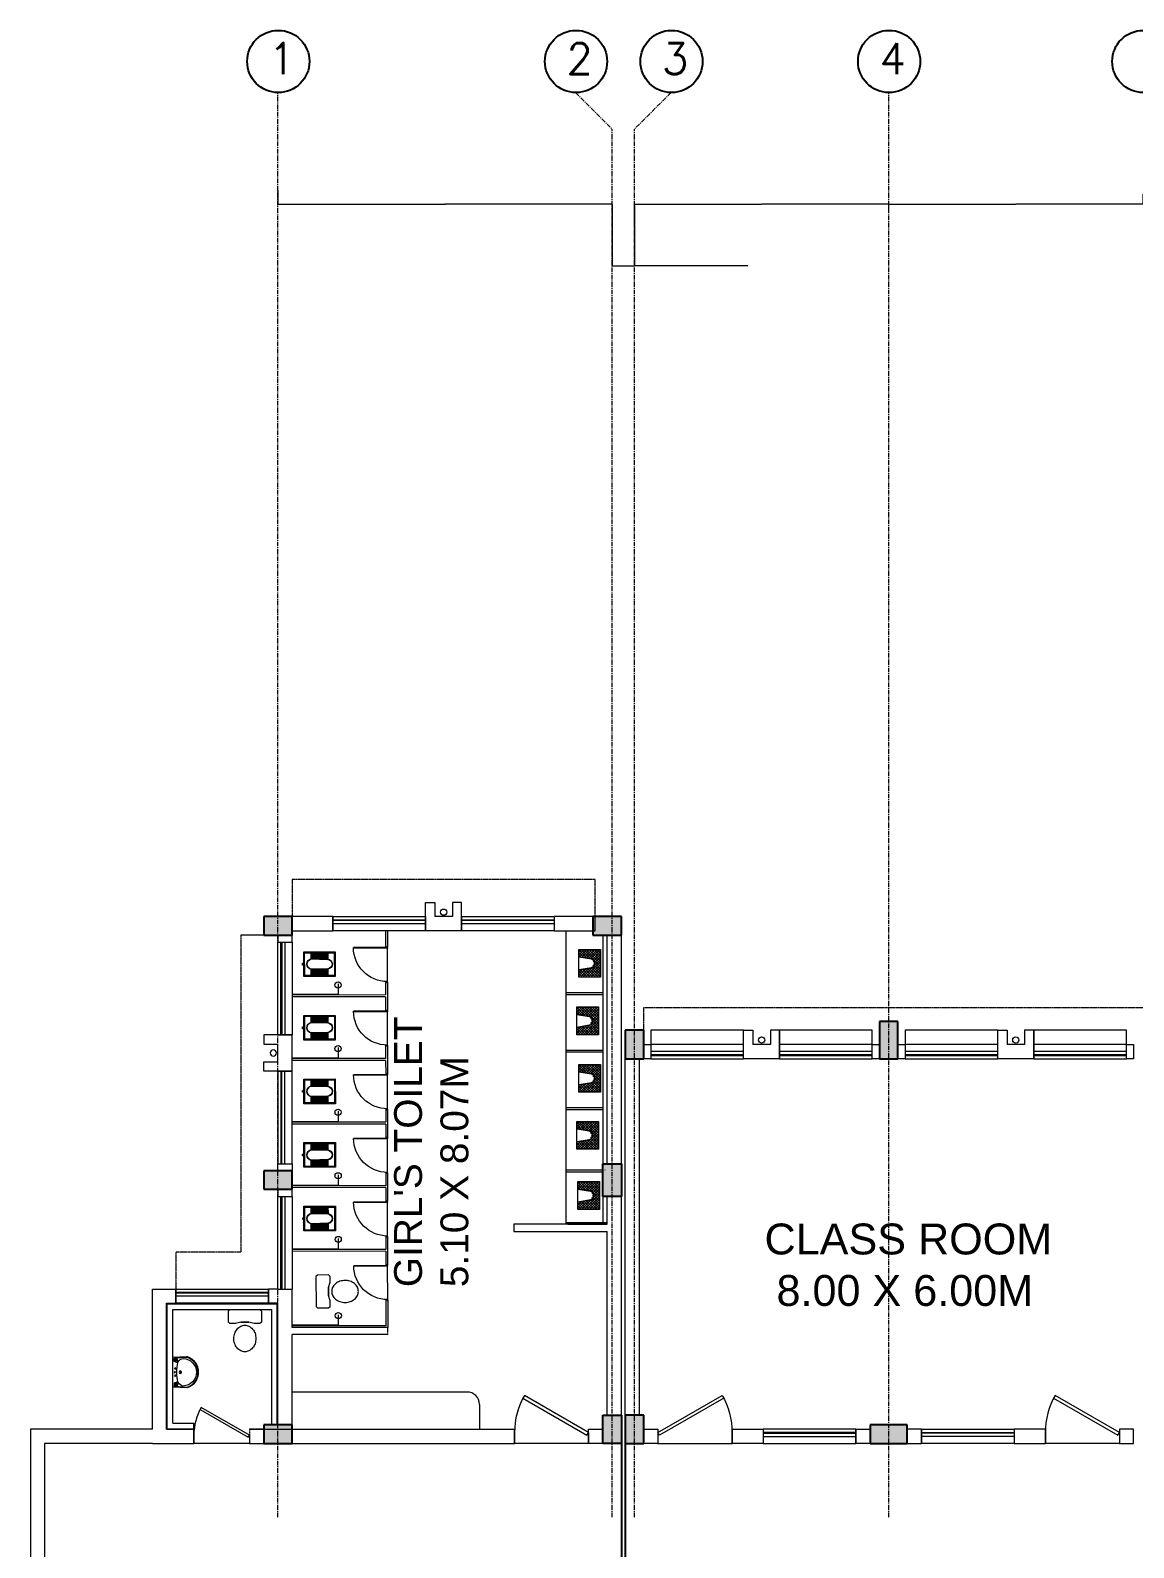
# Model space of a CAD drawing. Header units: inches. Extents: x 719368 to 6315912, y -2624014 to 446967.
# Drawn here: x 6116001 to 6133860, y -2399542 to -2374976 of the extents above; entities that cross this region are included whole.
import ezdxf
from ezdxf.lldxf.tags import DXFTag

# ---------------------------------------------------------------- set-up
doc = ezdxf.new("R2010")
doc.units = ezdxf.units.IN
doc.header["$LTSCALE"] = 20
doc.header["$MEASUREMENT"] = 0
doc.header["$PDMODE"] = 3
for name, pattern in [('CENTER', [2, 1.25, -0.25, 0.25, -0.25]), ('CENTER2', [1.125, 0.75, -0.125, 0.125, -0.125]), ('DASHED2', [0.375, 0.25, -0.125])]:
    doc.linetypes.add(name, pattern=pattern)
doc.layers.get('0').update_dxf_attribs({"color": 51, "lineweight": 30})
doc.layers.get('Defpoints').update_dxf_attribs({"lineweight": 25})
for name, color, linetype, lineweight in [('CLL LEV.', 252, 'Continuous', 18), ('COLUMN', 2, 'Continuous', 25), ('CUBICAL TOILET', 160, 'Continuous', 9), ('DIM', 7, 'Continuous', 13), ('DOOR', 43, 'Continuous', 13), ('FIXTURE', 15, 'DASHDOT', 9), ('GRID', 202, 'CENTER', 5), ('PROJ.', 30, 'DASHED2', 13), ('Railing', 34, 'Continuous', 20), ('Text', 7, 'Continuous', 15), ('Ventilator', 6, 'DASHED', 20), ('WALL', 1, 'Continuous', 18), ('window', 71, 'Continuous', 18), ('Window-Wall', 7, 'Continuous', 20)]:
    doc.layers.add(name, color=color, linetype=linetype, lineweight=lineweight)
doc.layers.add('expension joint', color=248, linetype='Continuous')
doc.layers.add('grid text', color=140, linetype='Continuous')
doc.styles.add('L120', font='simplex.shx', dxfattribs={"height": 1})
doc.styles.add('Tabrej', font='romans.shx')
tags = doc.linetypes.add('DASHDOT', pattern=[1, 0.5, -0.25, 0, -0.25]).pattern_tags.tags
tags[10:11] = [DXFTag(74, 4), DXFTag(75, 0), DXFTag(340, '0'), DXFTag(46, 1.0), DXFTag(50, 0.0), DXFTag(44, 0.0), DXFTag(45, 0.0)]
tags[8:9] = [DXFTag(74, 4), DXFTag(75, 0), DXFTag(340, '0'), DXFTag(46, 1.0), DXFTag(50, 0.0), DXFTag(44, 0.0), DXFTag(45, 0.0)]
tags[6:7] = [DXFTag(74, 4), DXFTag(75, 0), DXFTag(340, '0'), DXFTag(46, 1.0), DXFTag(50, 0.0), DXFTag(44, 0.0), DXFTag(45, 0.0)]
tags[4:5] = [DXFTag(74, 4), DXFTag(75, 0), DXFTag(340, '0'), DXFTag(46, 1.0), DXFTag(50, 0.0), DXFTag(44, 0.0), DXFTag(45, 0.0)]
tags = doc.linetypes.add('DASHED', pattern=[0.75, 0.5, -0.25]).pattern_tags.tags
tags[6:7] = [DXFTag(74, 4), DXFTag(75, 0), DXFTag(340, '0'), DXFTag(46, 1.0), DXFTag(50, 0.0), DXFTag(44, 0.0), DXFTag(45, 0.0)]
tags[4:5] = [DXFTag(74, 4), DXFTag(75, 0), DXFTag(340, '0'), DXFTag(46, 1.0), DXFTag(50, 0.0), DXFTag(44, 0.0), DXFTag(45, 0.0)]
doc.dimstyles.new('DIM', dxfattribs={"dimtxt": 0.8, "dimasz": 0.4, "dimexe": 0.18, "dimexo": 0.0625, "dimgap": 0.1, "dimtad": 0, "dimdec": 3, "dimzin": 0, "dimdsep": 46, "dimtxsty": 'Tabrej', "dimcen": 0, "dimclrd": 251, "dimclre": 256, "dimclrt": 7, "dimadec": 0, "dimazin": 0, "dimtfac": 1, "dimtdec": 3, "dimtofl": 0, "dimtmove": 0, "dimatfit": 3, "dimfxl": 1, "dimtolj": 1, "dimtzin": 0, "dimlwd": -1, "dimlwe": -1, "dimarcsym": 0})

# ---------------------------------------------------------------- blocks, each defined once
blk = doc.blocks.new('*D671')
at = {"layer": 'Defpoints', "color": 0, "transparency": 16777216}
for p in [(6120007.834342003, -2377568.572926044), (6125417.734633446, -2377791.110087872), (6125417.734633446, -2377791.110087872)]:
    blk.add_point(p, dxfattribs=at)
at = {"layer": 'DIM', "transparency": 16777216}
for p, q in [((6120007.834342003, -2377568.635426044), (6120007.834342003, -2377791.290087872)), ((6125417.734633446, -2377791.047587872), (6125417.734633446, -2377790.930087871))]:
    blk.add_line(p, q, dxfattribs=at)
at = {"layer": 'DIM', "color": 251, "transparency": 16777216}
for p, q in [((6120008.334342003, -2377791.110087872), (6122710.97020201, -2377791.110087872)), ((6125417.234633446, -2377791.110087872), (6122714.598773438, -2377791.110087872))]:
    blk.add_line(p, q, dxfattribs=at)
for points in [[(6120008.334342003, -2377791.026754538), (6120008.334342003, -2377791.193421205), (6120007.834342003, -2377791.110087872)], [(6125417.234633446, -2377791.026754538), (6125417.234633446, -2377791.193421205), (6125417.734633446, -2377791.110087872)]]:
    blk.add_solid(points, dxfattribs=at)
at = {"layer": 'DIM', "color": 7, "transparency": 16777216, "insert": (6122712.784487724, -2377791.110087872), "char_height": 0.5, "attachment_point": 5, "style": 'Tabrej'}
blk.add_mtext('\\A1;5409.900', dxfattribs=at)
blk = doc.blocks.new('*D672')
at = {"layer": 'Defpoints', "color": 0, "transparency": 16777216}
for p in [(6129895.234633446, -2377791.110087872), (6129895.234633446, -2377894.980942726), (6125780.234688759, -2378119.276115894)]:
    blk.add_point(p, dxfattribs=at)
at = {"layer": 'DIM', "transparency": 16777216}
for p, q in [((6125780.234688759, -2378119.213615894), (6125780.234688759, -2377790.930087871)), ((6129895.234633446, -2377894.918442726), (6129895.234633446, -2377790.930087871))]:
    blk.add_line(p, q, dxfattribs=at)
at = {"layer": 'DIM', "color": 251, "transparency": 16777216}
for p, q in [((6125780.734688759, -2377791.110087872), (6127835.920375388, -2377791.110087872)), ((6129894.734633446, -2377791.110087872), (6127839.548946816, -2377791.110087872))]:
    blk.add_line(p, q, dxfattribs=at)
for points in [[(6125780.734688759, -2377791.026754538), (6125780.734688759, -2377791.193421205), (6125780.234688759, -2377791.110087872)], [(6129894.734633446, -2377791.026754538), (6129894.734633446, -2377791.193421205), (6129895.234633446, -2377791.110087872)]]:
    blk.add_solid(points, dxfattribs=at)
at = {"layer": 'DIM', "color": 7, "transparency": 16777216, "insert": (6127837.734661102, -2377791.110087872), "char_height": 0.5, "attachment_point": 5, "style": 'Tabrej'}
blk.add_mtext('\\A1;4115.000', dxfattribs=at)
blk = doc.blocks.new('*D673')
at = {"layer": 'Defpoints', "color": 0, "transparency": 16777216}
for p in [(6134010.234632492, -2377627.359491825), (6129895.234633446, -2377894.980942726), (6134010.234632492, -2377791.110087872)]:
    blk.add_point(p, dxfattribs=at)
at = {"layer": 'DIM', "transparency": 16777216}
for p, q in [((6134010.234632492, -2377627.421991825), (6134010.234632492, -2377791.290087872)), ((6129895.234633446, -2377894.918442726), (6129895.234633446, -2377790.930087871))]:
    blk.add_line(p, q, dxfattribs=at)
at = {"layer": 'DIM', "color": 251, "transparency": 16777216}
for p, q in [((6129895.734633446, -2377791.110087872), (6131950.920347255, -2377791.110087872)), ((6134009.734632492, -2377791.110087872), (6131954.548918683, -2377791.110087872))]:
    blk.add_line(p, q, dxfattribs=at)
for points in [[(6129895.734633446, -2377791.026754538), (6129895.734633446, -2377791.193421205), (6129895.234633446, -2377791.110087872)], [(6134009.734632492, -2377791.026754538), (6134009.734632492, -2377791.193421205), (6134010.234632492, -2377791.110087872)]]:
    blk.add_solid(points, dxfattribs=at)
at = {"layer": 'DIM', "color": 7, "transparency": 16777216, "insert": (6131952.734632969, -2377791.110087872), "char_height": 0.5, "attachment_point": 5, "style": 'Tabrej'}
blk.add_mtext('\\A1;4115.000', dxfattribs=at)
blk = doc.blocks.new('*D665')
at = {"layer": 'Defpoints', "color": 0, "transparency": 16777216}
for p in [(6125417.734633446, -2377791.110087872), (6125780.234688759, -2377811.110087872), (6125780.234688759, -2378790.655921459)]:
    blk.add_point(p, dxfattribs=at)
at = {"layer": 'DIM', "transparency": 16777216}
for p, q in [((6125417.734633446, -2377791.172587872), (6125417.734633446, -2378790.835921459)), ((6125780.234688759, -2377811.172587872), (6125780.234688759, -2378790.835921459))]:
    blk.add_line(p, q, dxfattribs=at)
at = {"layer": 'DIM', "color": 251, "transparency": 16777216}
for p, q in [((6125418.234633446, -2378790.655921459), (6125779.734688759, -2378790.655921459)), ((6127616.214706893, -2378790.655921459), (6125780.234688759, -2378790.655921459))]:
    blk.add_line(p, q, dxfattribs=at)
for points in [[(6125418.234633446, -2378790.572588126), (6125418.234633446, -2378790.739254793), (6125417.734633446, -2378790.655921459)], [(6125779.734688759, -2378790.572588126), (6125779.734688759, -2378790.739254793), (6125780.234688759, -2378790.655921459)]]:
    blk.add_solid(points, dxfattribs=at)
at = {"layer": 'DIM', "color": 7, "transparency": 16777216, "insert": (6127617.790897369, -2378790.655921459), "char_height": 0.5, "attachment_point": 5, "style": 'Tabrej'}
blk.add_mtext('\\A1;362.500', dxfattribs=at)
blk = doc.blocks.new('*U81')
for p, q in [((0, 0), (0, 5.999999999999999)), ((40, -1.474376176702208e-14), (40, 5.999999999999984))]:
    blk.add_line(p, q)
blk.add_lwpolyline([(0, 8.881784197001252e-16), (34.64101615137753, -20.00000000000001), (35.51601615137753, -18.48445554337724), (0.875, 1.515544456622766)], close=True)
blk.add_arc((0, 0), 40, 330.0000000000001, 359.9999999999999)
blk = doc.blocks.new('New Doors')
at = {"layer": 'DOOR'}
blk.add_line((0, 0.1799072477216317), (1.199381651477543, 0.1799072477216312), dxfattribs=at)
at = {"layer": 'DOOR', "xscale": 0.0299845412869386, "yscale": 0.0299845412869386, "zscale": 0.0299845412869386}
blk.add_blockref('*U81', (0, 0), dxfattribs=at)
blk = doc.blocks.new('VENTILATOR')
at = {"layer": 'Ventilator', "ltscale": 0.02}
for p, q in [((-0.180000000000291, -1.5), (-0.180000000000291, 0)), ((-0.1649999999990541, 0), (-0.1649999999990541, -1.5))]:
    blk.add_line(p, q, dxfattribs=at)
at = {"layer": 'Window-Wall'}
for p, q in [((-0.2299999999995634, 0), (0, 0)), ((-0.2299999999995634, -1.5), (-0.2299999999995634, 0)), ((-0.1149999999997817, 0), (-0.1149999999997817, -1.5)), ((0, 0), (0, -1.5)), ((-0.2299999999995634, -1.5), (0, -1.5))]:
    blk.add_line(p, q, dxfattribs=at)
blk = doc.blocks.new('1.5 M Window')
at = {"layer": 'CLL LEV.'}
for p, q in [((-0.2299999999995634, 0), (-0.4599999999991269, 0)), ((-0.4599999999991269, 0), (-0.4599999999991269, -1.5)), ((-0.4599999999991269, -1.5), (-0.2299999999995634, -1.5))]:
    blk.add_line(p, q, dxfattribs=at)
at = {"layer": 'window'}
for p, q in [((-0.0650000000005093, 0), (-0.0650000000005093, -1.5)), ((-0.0499999999992724, -1.5), (-0.0499999999992724, 0))]:
    blk.add_line(p, q, dxfattribs=at)
at = {"layer": 'Window-Wall'}
for p, q in [((0, 0), (-0.2299999999995634, 0)), ((-0.2299999999995634, 0), (-0.2299999999995634, -1.5)), ((-0.1149999999997817, 0), (-0.1149999999997817, -1.5)), ((0, -1.5), (0, 0)), ((-0.2299999999995634, -1.5), (0, -1.5))]:
    blk.add_line(p, q, dxfattribs=at)
blk = doc.blocks.new('New Shaft')
at = {"layer": 'FIXTURE'}
blk.add_circle((0.3274999999975989, -0.3024592772420078), 0.05, dxfattribs=at)
at = {"layer": 'WALL'}
for p, q in [((0.0349999999925785, 0), (0.6199999999971624, 0)), ((0.0349999999907595, -4.547e-13), (0.0349999999907595, -0.4599999999995817)), ((0.1849999999903957, -0.4600000000000364), (0.1849999999903957, -0.2300000000000182)), ((0.1849999999903957, -0.2299999999991655), (0.4699999999993452, -0.2299999999991087)), ((0.4699999999993452, -0.4599999999999796), (0.4699999999993452, -0.2299999999999613)), ((0.6199999999971624, -8.527e-13), (0.6199999999953434, -0.4600000000008322)), ((0.0349999999907595, -0.4599999999991269), (0.1849999999922147, -0.4599999999991269)), ((0.6199999999989814, -0.4599999999999796), (0.4699999999975262, -0.4599999999999796))]:
    blk.add_line(p, q, dxfattribs=at)
blk = doc.blocks.new('C3')
at = {"layer": 'COLUMN'}
h = blk.add_hatch(color=7, dxfattribs=at)
h.dxf.hatch_style = 1
h.paths.add_polyline_path([(0.2999999999992724, 0), (0, 0), (0, -0.5299999999999727), (0.2999999999992724, -0.5299999999999727)])
for p, q in [((0, 0), (0, -0.5299999999999727)), ((0.2999999999992724, 0), (0, 0)), ((0.2999999999992724, -0.5299999999999727), (0.2999999999992724, 0)), ((0, -0.5299999999999727), (0.2999999999992724, -0.5299999999999727))]:
    blk.add_line(p, q, dxfattribs=at)
blk = doc.blocks.new('RH 1200')
for p, q in [((20.99001483315031, 5.8e-15), (20.99001483315031, 43.30708656998708)), ((21.65354328499355, 5.7e-15), (21.65354328499355, 43.30708656998708)), ((-21.65354328499354, -1.42e-14), (21.65354328499355, 5.7e-15)), ((21.65354328499355, 5.7e-15), (20.99001483315031, 5.8e-15))]:
    blk.add_line(p, q)
at = {"extrusion": (0, 0, -1)}
blk.add_ellipse((21.65354328499355, -4.8e-15), major_axis=(-30.62273458707073, 30.62273458707073), ratio=1, start_param=5.497787143782136, end_param=7.068583470577033, dxfattribs=at)
blk = doc.blocks.new('GHH')
at = {"layer": 'DOOR', "ltscale": 20}
blk.add_line((3289.696763708554, -299.1032302481197), (3289.696763708553, -299.8532302479905), dxfattribs=at)
at = {"layer": 'DOOR', "ltscale": 20, "xscale": 0.015874999996413, "yscale": 0.015874999996413, "zscale": 0.015874999996413, "rotation": 270}
blk.add_blockref('RH 1200', (3289.696763708553, -299.4787042183248), dxfattribs=at)
blk = doc.blocks.new('RSA CL6')
for p, q in [((5.511882352941178, 3.476744422749675), (5.511882352941178, 7.283558823529574)), ((5.905588235294111, 3.467228920117236), (5.905588235294116, 7.283558823529574)), ((6.299294117647049, 3.457713417484797), (6.299294117647065, 7.283558823529574)), ((6.692999999999998, 3.448197914852357), (6.693000000000003, 7.283558823529574)), ((7.086705882352938, 3.438682412219918), (7.086705882352944, 7.283558823529574)), ((7.480411764705892, 3.429166909587479), (7.480411764705892, 7.283558823529574)), ((7.874117647058824, 3.419651406955154), (7.874117647058824, 7.283558823529574)), ((8.267823529411759, 3.410135904322714), (8.267823529411771, 7.283558823529574)), ((8.661529411764702, 3.400620401690275), (8.661529411764702, 7.283558823529574)), ((9.05523529411765, 3.391104899057837), (9.05523529411765, 7.283558823529574)), ((9.448941176470584, 3.381589396425397), (9.448941176470596, 7.283558823529574)), ((9.842647058823529, 3.372073893792958), (9.842647058823529, 7.283558823529574)), ((10.23635294117646, 3.362558391160632), (10.23635294117648, 7.283558823529574)), ((10.63005882352941, 3.353042888528193), (10.63005882352941, 7.283558823529574)), ((11.02376470588235, 3.343527385895754), (11.02376470588235, 7.283558823529574)), ((11.4174705882353, 3.334011883263315), (11.4174705882353, 7.283558823529574)), ((11.81117647058823, 3.324496380630876), (11.81117647058823, 7.283558823529574)), ((12.20488235294118, 3.314980877998436), (12.20488235294118, 7.283558823529574)), ((12.59858823529411, 3.305465375365997), (12.59858823529411, 7.283558823529574)), ((12.99229411764706, 3.295949872733672), (12.99229411764706, 7.283558823529574)), ((13.38600000000001, 3.286434370101233), (13.38600000000001, 7.283558823529574)), ((13.77970588235294, 3.276918867468793), (13.77970588235294, 7.283558823529574)), ((14.17341176470589, 3.267403364836354), (14.17341176470589, 7.283558823529574)), ((14.56711764705882, 3.257887862203915), (14.56711764705882, 7.283558823529574)), ((14.96082352941178, 3.248372359571476), (14.96082352941177, 7.283558823529574)), ((15.35452941176471, 3.238856856939037), (15.35452941176471, 7.283558823529574)), ((15.74823529411765, 3.229341354306712), (15.74823529411765, 7.283558823529574)), ((16.14194117647059, 3.219825851674272), (16.14194117647059, 7.283558823529574)), ((16.14194117647059, 7.283558823529574), (16.14194117647059, 3.219825851674272)), ((5.511882352941178, -7.283558823529347), (5.511882352941178, -3.465921803218407)), ((5.905588235294116, -7.283558823529347), (5.905588235294116, -3.454860212081598)), ((6.299294117647065, -7.283558823529347), (6.299294117647058, -3.443798620944676)), ((6.693000000000003, -7.283558823529347), (6.693000000000003, -3.432737029807867)), ((7.086705882352944, -7.283558823529347), (7.086705882352944, -3.421675438671059)), ((7.480411764705892, -7.283558823529347), (7.480411764705892, -3.410613847534136)), ((7.874117647058824, -7.283558823529347), (7.874117647058824, -3.399552256397328)), ((8.267823529411771, -7.283558823529347), (8.267823529411771, -3.388490665260519)), ((8.661529411764702, -7.283558823529347), (8.661529411764702, -3.377429074123596)), ((9.05523529411765, -7.283558823529347), (9.05523529411765, -3.366367482986788)), ((9.448941176470596, -7.283558823529347), (9.448941176470596, -3.35530589184998)), ((9.842647058823529, -7.283558823529347), (9.842647058823529, -3.344244300713057)), ((10.23635294117648, -7.283558823529347), (10.23635294117648, -3.333182709576249)), ((10.63005882352941, -7.283558823529347), (10.63005882352941, -3.32212111843944)), ((11.02376470588235, -7.283558823529347), (11.02376470588235, -3.311059527302518)), ((11.4174705882353, -7.283558823529347), (11.4174705882353, -3.299997936165709)), ((11.81117647058823, -7.283558823529347), (11.81117647058823, -3.288936345028901)), ((12.20488235294118, -7.283558823529347), (12.20488235294118, -3.277874753891978)), ((12.59858823529411, -7.283558823529347), (12.59858823529411, -3.26681316275517)), ((12.99229411764706, -7.283558823529347), (12.99229411764706, -3.255751571618362)), ((13.38600000000001, -7.283558823529347), (13.38600000000001, -3.244689980481439)), ((13.77970588235294, -7.283558823529347), (13.77970588235294, -3.23362838934463)), ((14.17341176470589, -7.283558823529347), (14.17341176470589, -3.222566798207822)), ((14.56711764705882, -7.283558823529347), (14.56711764705882, -3.211505207070899)), ((14.96082352941177, -7.283558823529347), (14.96082352941177, -3.200443615934091)), ((15.35452941176471, -7.283558823529347), (15.35452941176471, -3.189382024797282)), ((15.74823529411765, -7.283558823529347), (15.74823529411765, -3.17832043366036)), ((16.14194117647059, -3.167258842523551), (16.14194117647059, -7.283558823529347)), ((16.14194117647059, -7.283558823529347), (16.14194117647059, -3.167258842523551))]:
    blk.add_line(p, q)
blk.add_lwpolyline([(0.7874117647058867, -0.5905588235293635), (0, -0.5905588235293635), (0, 0.5905588235294772), (0.7874117647058867, 0.5905588235294772)])
for points in [[(0.7874117647058867, 7.874117647058937), (20.86641176470589, 7.874117647058937), (20.86641176470589, -7.87411764705871), (0.7874117647058867, -7.87411764705871)], [(1.377970588235292, 7.283558823529461), (20.27585294117647, 7.283558823529461), (20.27585294117647, -7.283558823529347), (1.377970588235292, -7.283558823529347)]]:
    blk.add_lwpolyline(points, close=True)
for points in [[(5.511846592198154, 3.477109759705399), (16.1380880070731, 3.220283451823661, -0.8999825525545267), (16.13814938952379, -3.167725278375769), (5.536744291724887, -3.471908824004458, -0.7993920029036632)], [(5.532194062534933, 3.279343079761929), (16.12520557913761, 3.023319907415384, -0.8976893033926607), (16.12482816491277, -2.970809028348412), (5.555928790663572, -3.274059895134087, -0.793494440757531), (5.532194062534933, 3.279343079761929)]]:
    blk.add_lwpolyline(points, format="xyb", close=True)
blk = doc.blocks.new('ENGLISH SHEET')
at = {"layer": 'FIXTURE'}
for p, q in [((4663.798435056682, 251.2039527996619), (4663.773027649275, 251.1785453922545)), ((4663.773027649275, 251.1785453922545), (4663.773027649275, 250.6958046515138)), ((4663.976286908533, 251.2039527996619), (4663.798435056682, 251.2039527996619)), ((4664.001694315941, 251.1785453922545), (4663.976286908533, 251.2039527996619)), ((4663.976286908533, 251.0006935404026), (4664.001694315941, 251.0896194663285)), ((4664.001694315941, 251.0896194663285), (4664.001694315941, 251.1785453922545)), ((4663.976286908533, 250.8736565033656), (4663.976286908533, 251.0006935404026)), ((4663.976286908533, 251.0006935404026), (4663.976286908533, 250.8736565033656)), ((4664.001694315941, 250.7847305774396), (4663.976286908533, 250.8736565033656)), ((4663.773027649275, 250.6958046515138), (4663.798435056682, 250.6703972441063)), ((4663.798435056682, 250.6703972441063), (4663.976286908533, 250.6703972441063)), ((4663.976286908533, 250.6703972441063), (4664.001694315941, 250.6958046515138)), ((4664.001694315941, 250.6958046515138), (4664.001694315941, 250.7847305774396))]:
    blk.add_line(p, q, dxfattribs=at)
blk.add_lwpolyline([(4664.459027649275, 250.9371750218841, 0.1170359307626983), (4664.443305293838, 251.0034239071687, 0.1043382386747845), (4664.395773561908, 251.0629352723751, 0.0902903969929474), (4664.320814181465, 251.1047495768191, 0.09897966330248657), (4664.243064686311, 251.115026873736, 0.08237040313152728), (4664.158634112382, 251.1010226962031, 0.09029039699294247), (4664.090355810715, 251.0629352723751, 0.1043382386747305), (4664.042824078785, 251.0034239071687, 0.1170359307626476), (4664.027101723348, 250.9371750218841, 0.1170359307626194), (4664.042824078785, 250.8709261365995, 0.1043382386747333), (4664.090355810715, 250.8114147713931, 0.09029039699294761), (4664.158634112382, 250.7733273475652, 0.08237040313152512), (4664.243064686311, 250.7593231700322, 0.08237040313152456), (4664.327495260241, 250.7733273475652, 0.09029039699292829), (4664.395773561908, 250.8114147713931, 0.104338238674765), (4664.443305293838, 250.8709261365995, 0.1170359307626622)], format="xyb", close=True, dxfattribs=at)
blk = doc.blocks.new('RSA BASIN 9')
for points in [[(-0.0993183397697237, -16.20236446732349, 0.3408810820862057), (10.03949494128855, -9.002345361217065, 0.0741953083466772), (10.05664382227995, -8.887415740020742), (9.534999999999997, 0), (-9.535000000000009, 0), (-10.02186741328152, -8.768134108706022, 0.0826105020214127), (-9.958255925914697, -9.150515098656685, 0.3308120357346929), (-0.0993183397697237, -16.20236446732349)], [(-0.0010663899854535, -15.02536933771898, 0.391482301051976), (8.856651689082696, -6.668423655635251, 0.2528694053771053), (6.527034310000089, -3.509421453084087, 0.0872416798361419), (0.0173882044991842, -2.462625895583187, 0.0794844003718888), (-6.527034310000089, -3.509421453083973, 0.2541996357205494), (-8.821875280084269, -6.668423655635251, 0.3902595273488724), (-0.0010663899854535, -15.02536933771898)], [(-8.574267708342063, -1.962782955409579, -0.9074367564422562), (-8.448169174294065, -1.811626236668303), (-7.517965085461341, -2.569999701547999, -0.9074367564422559), (-7.644063619509338, -2.721156420289389)], [(-8.198639821174481, -1.64284412923223, -0.9074367564422562), (-8.072541287126498, -1.49168741049084), (-7.142337198293759, -2.250060875370536, -0.9074367564422559), (-7.268435732341771, -2.401217594111926)], [(-7.823011934006911, -1.322905303054767, -0.9074367564422562), (-7.696913399958916, -1.171748584313377), (-6.766709311126193, -1.930122049193187, -0.9074367564422559), (-6.892807845174189, -2.081278767934463)], [(7.823011548557402, -1.322905303054767, 0.9074367564422562), (7.696913014509419, -1.171748584313377), (6.766708925676682, -1.930122049193187, 0.9074367564422559), (6.892807459724692, -2.081278767934463)], [(8.19863943572497, -1.64284412923223, 0.9074367564422562), (8.072540901676987, -1.49168741049084), (7.142336812844262, -2.250060875370536, 0.9074367564422559), (7.26843534689226, -2.401217594111926)], [(8.574267322892553, -1.962782955409579, 0.9074367564422562), (8.448168788844553, -1.811626236668303), (7.51796470001183, -2.569999701547999, 0.9074367564422559), (7.644063234059843, -2.721156420289389)]]:
    blk.add_lwpolyline(points, format="xyb", close=True)
for points in [[(-5.93183455541434, -3.309094381432601), (-6.162503160399324, -2.952391355427948, -0.1837874255939163), (-6.221005518006207, -2.678602930622218, 0.1266616440184557), (-6.245438020624134, -2.432553875387952), (-6.586557539639897, -1.435760734970926, 0.3545299017952371), (-7.052020870947103, -0.9752935633752032), (-8.747607402527022, -0.9752935633752032, 0.4142135623730951), (-9.14130370126351, -1.368989862111789), (-9.56151666097115, -9.093014405235635, 0.3298494434220958), (-0.0665676898416336, -15.81003275745536, 0.3387364523894579), (9.645135652128175, -8.940605714414003, 0.0756321240238863), (9.662947523543453, -8.823525942735841), (9.141303701263496, -1.368989862111789, 0.4142135623730951), (8.747607402526995, -0.9752935633752032), (7.052020870947089, -0.9752935633752032, 0.3545299017952371), (6.586557539639883, -1.435760734970926), (6.245438020624106, -2.432553875387952, 0.1266616440184556), (6.221005518006193, -2.678602930622218, -0.1837874255939163), (6.162503160399309, -2.952391355427948), (5.931834555414326, -3.309094381432601)], [(-6.182173717524193, -3.389810088462353), (-6.242873517021394, -3.292211898155869, 0.2205419323898371), (-6.519858685608512, -3.110633340137724), (-8.747607402527022, -2.782744005559607, -0.3611187085428165), (-9.194543228909481, -2.347597039025004)], [(6.182173717524179, -3.389810088462353), (6.242873517021394, -3.292211898155869, -0.2205419323898371), (6.519858685608496, -3.110633340137724), (8.747607402526995, -2.782744005559607, 0.3588026189298005), (9.208207672460347, -2.32507914357609, 0.3588026189298005)]]:
    blk.add_lwpolyline(points, format="xyb")
for centre, radius in [((-2.345155473725156, -1.560134747712368), 0.3985331867456503), ((0.0038703034705634, -4.821712754943973), 0.7705888695434499), ((0.0038703034705634, -4.821712754943973), 0.6022026242337538), ((0, -1.231316320540031), 0.3985331867456503), ((2.27553958705991, -1.511241028488825), 0.3985331867456503)]:
    blk.add_circle(centre, radius)
blk = doc.blocks.new('*X5')
at = {"color": 0}
for p, q in [((704.7147916550316, 322.8771298142961), (942.5559069674276, 560.718245126692)), ((704.7147916550317, 365.303536685489), (900.1295000962349, 560.718245126692)), ((704.7147916550317, 407.7299435566818), (857.7030932250422, 560.718245126692)), ((704.7147916550317, 450.1563504278746), (815.2766863538492, 560.718245126692)), ((704.7147916550317, 492.5827572990675), (772.8502794826562, 560.718245126692)), ((704.7147916550317, 535.0091641702603), (730.4238726114634, 560.718245126692)), ((847.6901251376441, 382.6756741269481), (704.7147916550317, 525.6510076095607)), ((853.7919085050427, 419.0002976307425), (712.0739610090932, 560.718245126692)), ((866.1759015206043, 449.0427114863739), (754.5003678802859, 560.718245126692)), ((888.3061882405583, 469.3388316376127), (796.9267747514789, 560.718245126692)), ((920.8699411296236, 479.2014856197402), (839.3531816226719, 560.718245126692)), ((1144.714791655031, 297.7830419655255), (881.7795884938645, 560.718245126692)), ((898.619385516644, 474.3553168047156), (984.9823138386206, 560.718245126692)), ((1144.714791655031, 340.2094488367183), (924.2059953650573, 560.718245126692)), ((943.5479119842676, 476.8574364011462), (1027.408720709813, 560.718245126692)), ((1144.714791655031, 382.6358557079112), (966.6324022362503, 560.718245126692)), ((971.4099602073957, 462.2930777530814), (1069.835127581006, 560.718245126692)), ((989.9037598376532, 438.3604705121464), (1112.261534452199, 560.718245126692)), ((998.4204385659897, 404.4507423692901), (1144.714791655031, 550.7450954583315)), ((1004.46607098396, 368.0699679160673), (1144.714791655031, 508.3186885871386)), ((1144.714791655031, 425.062262579104), (1009.058809107443, 560.718245126692)), ((1144.714791655031, 467.4886694502968), (1051.485215978636, 560.718245126692)), ((1144.714791655031, 509.9150763214898), (1093.911622849828, 560.718245126692)), ((1144.714791655031, 552.3414831926826), (1136.338029721021, 560.718245126692)), ((841.588341770246, 346.3510506231537), (704.7147916550317, 483.2246007383678)), ((835.4865584028474, 310.0264271193593), (704.7147916550317, 440.798193867175)), ((704.7147916550316, 280.4507229431032), (857.7703254844498, 433.5062567725213)), ((829.384775035449, 273.7018036155648), (704.7147916550317, 398.3717869959822)), ((704.7147916550316, 238.0243160719103), (847.3517473143418, 380.6612717312205)), ((823.2829916680507, 237.3771801117705), (704.7147916550317, 355.9453801247895)), ((797.5155197819362, 220.7182451266921), (704.7147916550317, 313.5189732535967)), ((755.0891129107434, 220.7182451266921), (704.7147916550316, 271.0925663824038)), ((729.8351275810063, 220.7182451266921), (838.7861478333926, 329.6692653790785)), ((772.261534452199, 220.7182451266921), (830.2205483524435, 278.6772590269366)), ((1144.714791655031, 255.3566350943326), (998.9784146799324, 401.0930120694316)), ((1136.926774751479, 220.7182451266921), (1007.433771851506, 350.2112480266653)), ((1010.51170340193, 331.6891934628444), (1144.714791655031, 465.8922817159457)), ((1094.500367880286, 220.7182451266921), (1015.889129023079, 299.3294839838993)), ((1016.5573358199, 295.3084190096216), (1144.714791655031, 423.4658748447529)), ((1022.60296823787, 258.9276445563987), (1144.714791655031, 381.0394679735601)), ((1052.073961009093, 220.7182451266921), (1024.344486194652, 248.4477199411332)), ((1028.64860065584, 222.5468701031759), (1144.714791655031, 338.6130611023672)), ((1069.246382550549, 220.7182451266921), (1144.714791655031, 296.1866542311744)), ((1111.672789421742, 220.7182451266921), (1144.714791655031, 253.7602473599815)), ((712.6627060395506, 220.7182451266921), (704.7147916550316, 228.6661595112111)), ((814.687941323392, 220.7182451266921), (821.6549488714944, 227.6852526747946))]:
    blk.add_line(p, q, dxfattribs=at)
blk = doc.blocks.new('RSA CL7')
blk.add_lwpolyline([(8.858571428571395, 0), (-8.858571428571395, 0), (-8.858571428571395, -13.78000000000008), (-3.937142857142816, -13.78000000000008), (3.937142857142816, -13.78000000000008), (8.858571428571395, -13.78000000000008)], close=True)
blk.add_lwpolyline([(-4.103690124392755, -13.58314285714289), (-2.782182722645302, -5.716056148946222, -0.8359426345252451), (2.803487078653574, -5.757133364563288), (4.103986515588644, -13.58314285714289), (8.661714285714309, -13.58314285714289), (8.661714285714309, -0.1968571428571977), (-8.661714285714309, -0.1968571428571977), (-8.661714285714309, -13.58314285714289)], format="xyb", close=True)
blk.add_lwpolyline([(-3.937142857142816, -13.78000000000008), (-2.588363756000831, -5.750561704870847, -0.8355480369669558), (2.609395113267396, -5.790018495810273), (3.937142857142816, -13.78000000000008)], format="xyb")
for centre, start, end in [((-1.414362760269909, -4.139279806207469), 207.2134962144588, 40.95642704021545), ((-0.0327550965507726, -3.601837915259693), 185.8998696565139, 355.8248938086521), ((1.468362161750974, -4.139279806207469), 140.9961657973177, 329.3467599532409)]:
    blk.add_arc(centre, 0.4934125647949806, start, end)
at = {"xscale": 0.0393714285714286, "yscale": 0.0393714285714286, "zscale": 0.0393714285714286}
blk.add_blockref('*X5', (-36.40734236858953, -22.27313547955953), dxfattribs=at)
blk = doc.blocks.new('C2')
at = {"layer": 'COLUMN'}
h = blk.add_hatch(color=7, dxfattribs=at)
h.dxf.hatch_style = 1
h.paths.add_polyline_path([(0.2999999999992724, 0), (0, 0), (0, -0.599999999999909), (0.2999999999992724, -0.599999999999909)])
for p, q in [((0, 0), (0, -0.599999999999909)), ((0.2999999999992724, 0), (0, 0)), ((0.2999999999992724, -0.599999999999909), (0.2999999999992724, 0)), ((0, -0.599999999999909), (0.2999999999992724, -0.599999999999909))]:
    blk.add_line(p, q, dxfattribs=at)
blk = doc.blocks.new('CU')
at = {"layer": 'WALL', "linetype": 'CENTER2'}
h = blk.add_hatch(color=256, dxfattribs=at)
h.dxf.hatch_style = 1
h.paths.add_polyline_path([(0, 0.0350000000000001), (0, -0.2650000000000004), (0.4600000000000364, -0.2650000000000004), (0.4600000000000364, 0.035)])
at = {"layer": 'COLUMN', "linetype": 'CENTER2'}
blk.add_lwpolyline([(0, 0.0350000000000001), (0, -0.2650000000000004), (0.4600000000000364, -0.2650000000000004), (0.4600000000000364, 0.035), (0, 0.0350000000000001)], dxfattribs=at)

msp = doc.modelspace()

# ---------------------------------------------------------------- linework, layer by layer
at = {"layer": 'CUBICAL TOILET'}
for p, q in [((6121751.166998701, -2389558.77270562), (6121751.332692291, -2389814.48251117)), ((6121781.166992401, -2389558.75326637), (6121781.33268599, -2389814.463071922)), ((6121751.332692291, -2389814.48251117), (6121781.33268599, -2389814.463071922)), ((6121781.701793772, -2390384.095725917), (6121751.701800073, -2390384.115165167)), ((6121751.701800073, -2390384.11516517), (6121751.837652801, -2390593.772488338)), ((6121781.701793772, -2390384.095725921), (6121781.857085749, -2390623.753042788)), ((6121751.837652801, -2390593.772488338), (6120231.837971902, -2390594.757410301)), ((6121751.857092049, -2390623.772482037), (6120231.85741115, -2390624.757404004)), ((6121751.857092049, -2390623.772482037), (6121752.000106514, -2390844.482294936)), ((6121781.857085749, -2390623.753042788), (6121782.000100214, -2390844.462855686)), ((6121752.000106514, -2390844.482294936), (6121782.000100214, -2390844.462855686)), ((6121782.369207998, -2391414.095509683), (6121752.369214298, -2391414.114948932)), ((6121752.369214298, -2391414.114948935), (6121752.505067024, -2391623.772272102)), ((6121782.369207998, -2391414.095509687), (6121782.524499975, -2391653.752826554)), ((6121752.505067024, -2391623.772272102), (6120237.834341717, -2391624.753741033)), ((6121752.524506275, -2391653.772265804), (6120237.834341717, -2391654.753747334)), ((6121752.524506275, -2391653.772265804), (6121752.667520741, -2391874.482078701)), ((6121782.524499975, -2391653.752826554), (6121782.667514441, -2391874.462639451)), ((6121752.667520741, -2391874.482078701), (6121782.667514441, -2391874.462639451)), ((6121783.036622223, -2392444.095293447), (6121753.036628523, -2392444.114732697)), ((6121753.036628523, -2392444.114732701), (6121753.17248125, -2392653.772055868)), ((6121783.036622223, -2392444.095293451), (6121783.191914199, -2392683.752610318)), ((6121753.17248125, -2392653.772055868), (6120233.172800352, -2392654.756977831)), ((6121753.191920499, -2392683.772049567), (6120233.1922396, -2392684.756971533)), ((6121753.191920499, -2392683.77204957), (6121753.334934965, -2392904.481862465)), ((6121783.191914199, -2392683.752610322), (6121783.334928664, -2392904.462423217)), ((6121753.334934965, -2392904.481862465), (6121783.334928664, -2392904.462423217)), ((6121753.839895475, -2393683.771839635), (6120237.578390037, -2393684.754339352)), ((6121783.704036446, -2393474.095077216), (6121753.704042747, -2393474.114516465)), ((6121753.704042747, -2393474.114516465), (6121753.839895475, -2393683.771839635)), ((6121783.704036446, -2393474.095077216), (6121783.859328423, -2393713.752394087)), ((6121753.859334723, -2393713.771833335), (6120237.597829285, -2393714.754333054)), ((6121753.859334723, -2393713.771833335), (6121754.002349189, -2393934.481646231)), ((6121754.002349189, -2393934.481646231), (6121784.002342889, -2393934.462206981)), ((6121783.859328423, -2393713.752394087), (6121784.002342889, -2393934.462206981)), ((6121784.37145067, -2394504.094860981), (6121754.37145697, -2394504.11430023)), ((6121754.37145697, -2394504.11430023), (6121754.507309698, -2394713.7716234)), ((6121784.37145067, -2394504.094860981), (6121784.526742647, -2394743.752177851)), ((6121754.507309698, -2394713.7716234), (6120234.507628807, -2394714.756545363)), ((6121754.526748948, -2394743.771617101), (6120234.527068056, -2394744.756539063)), ((6121754.526748948, -2394743.771617101), (6121754.669763413, -2394964.481429996)), ((6121784.526742647, -2394743.752177851), (6121784.669757113, -2394964.461990746)), ((6121754.669763413, -2394964.481429996), (6121784.669757113, -2394964.461990746)), ((6121785.038864897, -2395534.094644746), (6121755.038871197, -2395534.114083996)), ((6121755.038871197, -2395534.114083996), (6121755.307558793, -2395948.771364129)), ((6121785.038864897, -2395534.094644746), (6121785.326991743, -2395978.751918585)), ((6121755.307558793, -2395948.771364129), (6120235.307877901, -2395949.756286096)), ((6121785.326991743, -2395978.751918585), (6120237.625615253, -2395979.754790557))]:
    msp.add_line(p, q, dxfattribs=at)
at = {"layer": 'expension joint'}
for p, q in [((6125567.734632783, -2397855.758529904), (6125567.734632783, -2401205.758529903)), ((6125630.234632783, -2397855.758529904), (6125630.234632783, -2401205.758529903))]:
    msp.add_line(p, q, dxfattribs=at)
at = {"layer": 'FIXTURE'}
for p, q in [((6124667.734632776, -2389555.952164561), (6124667.734632785, -2394305.952164565)), ((6125267.734632784, -2389625.952164561), (6125267.734632784, -2393325.758529905)), ((6124666.676295394, -2390555.952164561), (6125266.676295392, -2390555.952164561)), ((6124666.676295394, -2390585.952164562), (6125266.676295392, -2390585.952164562)), ((6124667.73463278, -2391485.952164562), (6125267.734632784, -2391485.952164562)), ((6124667.73463278, -2391515.952164563), (6125267.734632784, -2391515.952164563)), ((6124667.381853655, -2392415.952164562), (6125267.381853653, -2392415.952164562)), ((6124667.381853655, -2392445.952164563), (6125267.381853653, -2392445.952164563)), ((6124667.433579805, -2393425.779536959), (6125266.699897699, -2393425.779536959)), ((6125302.835432842, -2393425.779536959), (6125303.569114947, -2393425.779536959)), ((6124667.433579805, -2393455.77953696), (6125267.734632785, -2393455.77953696)), ((6125267.734632785, -2393855.758529905), (6125267.734632785, -2394275.952164564)), ((6124667.381853655, -2394275.952164564), (6125337.734632786, -2394275.952164564)), ((6124703.870167928, -2394305.952164565), (6125337.734632788, -2394305.952164565)), ((6123068.607654992, -2397023.398513978), (6120237.834341718, -2397023.398513978)), ((6123272.474568426, -2397223.231511263), (6123272.457175045, -2397625.92696806))]:
    msp.add_line(p, q, dxfattribs=at)
at = {"layer": 'FIXTURE', "ltscale": 0.05}
for p, q in [((6120981.722337797, -2390416.004455563), (6120981.829798792, -2390581.845877388)), ((6120231.829920454, -2390582.331858643), (6120981.8297988, -2390581.845877388)), ((6120982.389752022, -2391446.00423933), (6120982.497213015, -2391611.845661153)), ((6120237.834341718, -2391612.328184159), (6120982.497213025, -2391611.845661153)), ((6120233.164748902, -2392642.331426172), (6120983.164627248, -2392641.845444918)), ((6120983.057166255, -2392476.004023094), (6120983.164627239, -2392641.845444918)), ((6120237.570338587, -2393672.328787697), (6120983.832041472, -2393671.845228686)), ((6120983.724580479, -2393506.003806858), (6120983.832041464, -2393671.845228686)), ((6120984.391994705, -2394536.003590624), (6120984.499455689, -2394701.845012452)), ((6120234.49957736, -2394702.330993706), (6120984.499455699, -2394701.845012452)), ((6120985.192243792, -2395771.003331358), (6120985.299704776, -2395936.844753184)), ((6120235.299826447, -2395937.33073444), (6120985.299704785, -2395936.844753184))]:
    msp.add_line(p, q, dxfattribs=at)
for centre in [(6120981.732602653, -2390431.84590888), (6120982.400016877, -2391461.845692647), (6120983.067431103, -2392491.84547641), (6120983.734845327, -2393521.845260175), (6120984.402259551, -2394551.84504394), (6120985.202508639, -2395786.844784673)]:
    msp.add_circle(centre, 49.99999999999999, dxfattribs=at)
at = {"layer": 'FIXTURE'}
msp.add_arc((6123072.474610413, -2397223.361106258), 200, 0.03712623391896847, 91.10787027562053, dxfattribs=at)
at = {"layer": 'GRID', "ltscale": 3}
for p, q in [((6120007.834342003, -2399050.118457317), (6120007.834342003, -2375983.49307251)), ((6124826.431294441, -2375983.528255463), (6125417.734633446, -2376574.83159399)), ((6126371.537971497, -2375983.528255463), (6125780.234632492, -2376574.83159399)), ((6129895.234633446, -2399050.118457317), (6129895.234633446, -2375983.49307251)), ((6125417.734633446, -2399050.118457317), (6125417.734633446, -2376574.83159399)), ((6125780.234688759, -2399050.118457317), (6125780.234688759, -2376574.831538677))]:
    msp.add_line(p, q, dxfattribs=at)
at = {"layer": 'grid text'}
for centre in [(6120014.642687798, -2375479.932702541), (6124834.098315239, -2375479.98022747), (6126379.204992294, -2375479.98022747), (6129902.042978287, -2375479.932702541), (6134017.042978287, -2375479.932702541)]:
    msp.add_circle(centre, 503.6063937004656, dxfattribs=at)
at = {"layer": 'PROJ.'}
for p, q in [((6125142.734577166, -2388725.803888143), (6120237.834341718, -2388725.803888143)), ((6120237.834341718, -2388725.803888143), (6120237.834341718, -2389325.803888143)), ((6125142.734577166, -2389325.803888142), (6125142.734577166, -2388725.803888143)), ((6119407.834341719, -2389625.795895635), (6119407.834341719, -2394755.795839987)), ((6125930.234688384, -2390795.735850784), (6146205.234521518, -2390795.735850784)), ((6125930.234688384, -2391395.781209029), (6125930.234688384, -2390795.735850784)), ((6119407.834341719, -2394755.795839987), (6118357.378026156, -2394755.795839987)), ((6118357.378026156, -2394755.795839987), (6118357.378026156, -2395355.795839987))]:
    msp.add_line(p, q, dxfattribs=at)
at = {"layer": 'PROJ.', "ltscale": 0.05}
msp.add_line((6120007.834341722, -2389625.795895635), (6119407.834341719, -2389625.795895635), dxfattribs=at)
at = {"layer": 'Railing'}
for p, q in [((6118216.921710593, -2397615.795895638), (6118216.921710593, -2395595.795839987)), ((6118216.921710593, -2395595.795839987), (6119997.834341719, -2395595.795839987)), ((6119997.834341719, -2397555.795895638), (6119997.834341719, -2395595.795839987)), ((6118306.921710593, -2397525.795895638), (6118306.921710593, -2395685.795839986)), ((6118306.921710593, -2395685.795839986), (6119907.834341719, -2395685.795839986)), ((6119907.834341719, -2397555.795895638), (6119907.834341719, -2395685.795839986)), ((6118216.921710593, -2397615.795895638), (6118647.83434172, -2397615.795895638)), ((6118306.921710593, -2397525.795895638), (6118647.83434172, -2397525.795895638)), ((6118647.83434172, -2397615.795895638), (6118647.83434172, -2397525.795895638))]:
    msp.add_line(p, q, dxfattribs=at)
at = {"layer": 'WALL'}
for p, q in [((6125337.734632788, -2393325.758529905), (6125337.734632781, -2389625.758529905)), ((6125567.734632785, -2393335.201966214), (6125567.734632785, -2389625.758529905)), ((6125630.2346884, -2397395.758529904), (6125630.2346884, -2391625.952922401)), ((6125860.234688399, -2397395.758529904), (6125860.234688399, -2391625.952922401)), ((6125337.734632786, -2394305.952164565), (6125337.734632786, -2393855.758529905)), ((6125567.734632783, -2397395.758529904), (6125567.734632785, -2393855.758529905)), ((6125337.734632783, -2397395.758529904), (6125337.734632786, -2394420.952140422)), ((6117976.921710593, -2397625.795895638), (6117976.921710593, -2395355.795839986)), ((6117976.921710593, -2395355.795839986), (6118357.378026156, -2395355.795839987)), ((6118357.378026156, -2395585.795839987), (6118357.378026156, -2395355.795839987)), ((6120007.834341719, -2395355.795839986), (6119857.378026156, -2395355.795839986)), ((6119857.378026156, -2395585.795839987), (6119857.378026156, -2395355.795839986)), ((6120007.834341719, -2395355.795839986), (6120237.834341718, -2395355.795839986)), ((6120237.834341718, -2395979.754655307), (6120237.834341718, -2395355.795839986)), ((6118206.921710593, -2397625.795895638), (6118206.921710593, -2395585.795839987)), ((6118206.921710593, -2395585.795839987), (6118357.378026156, -2395585.795839987)), ((6120007.834341719, -2395585.795839987), (6119857.378026156, -2395585.795839987)), ((6120007.834341719, -2397555.795895638), (6120007.834341719, -2395585.795839987)), ((6121785.326991743, -2395978.751918585), (6120237.625606129, -2395978.749302633)), ((6121785.252474621, -2396093.751894442), (6120237.626649449, -2396093.751894442)), ((6120237.834341718, -2397555.795895638), (6120237.834341717, -2396093.751894442)), ((6117976.921710593, -2397625.795895638), (6116001.04241709, -2397625.795895638)), ((6116001.04241709, -2397625.795895638), (6116001.04241709, -2401205.712959556)), ((6118206.921710593, -2397625.795895638), (6118647.83434172, -2397625.795895638)), ((6118647.83434172, -2397855.795943911), (6118647.834341722, -2397625.795895638)), ((6119547.834341718, -2397625.75853012), (6123838.362904627, -2397625.951349692)), ((6123838.352970377, -2397855.951349478), (6123838.362904627, -2397625.951349692)), ((6117976.921710593, -2397855.795895638), (6116231.04241709, -2397855.795895638)), ((6116231.04241709, -2397855.795895638), (6116231.04241709, -2401205.712959556)), ((6117976.921710593, -2397855.795895638), (6117976.921710593, -2397855.68793236)), ((6117976.921710593, -2397855.795895638), (6118647.83434172, -2397855.795895638)), ((6119547.824005345, -2397855.758529888), (6123838.352970377, -2397855.951349478))]:
    msp.add_line(p, q, dxfattribs=at)
at = {"layer": 'WALL', "linetype": 'CENTER2'}
msp.add_line((6121785.252474621, -2396093.751894442), (6121785.326991743, -2395978.751918585), dxfattribs=at)
at = {"layer": 'WALL'}
for points in [[(6120897.784459417, -2389555.78120902), (6120897.784459417, -2389325.795895637), (6120237.834341718, -2389325.795895637), (6120237.834341718, -2389555.795895636), (6120897.784459417, -2389555.78120902)], [(6125142.734577166, -2389555.781209023), (6125142.734577166, -2389325.781209023), (6124482.784459421, -2389325.781209023), (6124482.784459421, -2389555.781209023), (6125142.734577166, -2389555.781209023)], [(6120007.834341719, -2389740.795951257), (6120237.834341718, -2389740.795951257), (6120237.834341718, -2389625.795951255), (6120007.834341719, -2389625.795951255), (6120007.834341719, -2389740.795951257)], [(6126045.234688401, -2391395.758529907), (6126045.234688401, -2391625.758529907), (6125930.234688399, -2391625.758529907), (6125930.234688399, -2391395.758529907), (6126045.234688401, -2391395.758529907)], [(6126045.234688384, -2391395.781209029), (6126045.234688384, -2391625.781209028), (6125930.234688384, -2391625.781209028), (6125930.234688384, -2391395.781209029), (6126045.234688384, -2391395.781209029)], [(6129745.234632783, -2391395.758529907), (6129745.234632783, -2391625.758529907), (6129630.234632781, -2391625.758529907), (6129630.234632781, -2391395.758529907), (6129745.234632783, -2391395.758529907)], [(6130160.234688401, -2391395.758529905), (6130160.234688401, -2391625.758529905), (6130045.234688399, -2391625.758529905), (6130045.234688399, -2391395.758529905), (6130160.234688401, -2391395.758529905)], [(6133860.234632783, -2391395.758529907), (6133860.234632783, -2391625.758529907), (6133745.234632781, -2391625.758529907), (6133745.234632781, -2391395.758529907), (6133860.234632783, -2391395.758529907)], [(6120007.834341719, -2393325.795951291), (6120237.834341718, -2393325.795951291), (6120237.834341718, -2393440.795951292), (6120007.834341719, -2393440.795951292), (6120007.834341719, -2393325.795951291)], [(6120007.834341719, -2393855.795839986), (6120237.834341718, -2393855.795839986), (6120237.834341718, -2393740.795839984), (6120007.834341719, -2393740.795839984), (6120007.834341719, -2393855.795839986)], [(6125337.734632786, -2394305.952164565), (6123826.169825634, -2394305.952164565), (6123826.169825634, -2394420.952140422), (6125337.734632786, -2394420.952140422)], [(6125267.734632784, -2397855.758529905), (6125037.734632784, -2397855.758529905), (6125037.734632784, -2397625.758529905), (6125267.734632784, -2397625.758529905), (6125267.734632784, -2397855.758529905)], [(6125930.234632782, -2397855.9529224), (6125930.234632782, -2397625.952922401), (6126160.234632782, -2397625.952922401), (6126160.234632782, -2397855.9529224), (6125930.234632782, -2397855.9529224)], [(6129365.234632785, -2397855.758529908), (6129365.234632785, -2397625.758529908), (6129595.234632785, -2397625.758529908), (6129595.234632785, -2397855.758529908), (6129365.234632785, -2397855.758529908)], [(6130425.234632785, -2397855.758529908), (6130425.234632785, -2397625.758529908), (6130195.234632785, -2397625.758529908), (6130195.234632785, -2397855.758529908), (6130425.234632785, -2397855.758529908)], [(6133860.234632783, -2397855.758529906), (6133860.234632783, -2397625.758529907), (6133630.234632783, -2397625.758529907), (6133630.234632783, -2397855.758529906), (6133860.234632783, -2397855.758529906)]]:
    msp.add_lwpolyline(points, dxfattribs=at)
at = {"layer": 'WALL', "linetype": 'CENTER2'}
msp.add_lwpolyline([(6119777.834341717, -2397625.795943911), (6119547.834341718, -2397625.795943911), (6119547.834341718, -2397855.795943911), (6119777.834341717, -2397855.795943911)], close=True, dxfattribs=at)
at = {"layer": 'WALL'}
for points in [[(6127359.616284261, -2397855.952922401), (6127359.616284261, -2397625.758529908), (6127865.234632785, -2397625.758529908), (6127865.234632785, -2397855.952922401)], [(6132430.852981306, -2397855.952922401), (6132430.852981306, -2397625.758529908), (6131925.234632785, -2397625.758529908), (6131925.234632785, -2397855.952922401)]]:
    msp.add_lwpolyline(points, close=True, dxfattribs=at)

# ---------------------------------------------------------------- block references
at = {"layer": 'COLUMN', "linetype": 'CENTER2', "yscale": 1000, "zscale": 1000}
for p, xscale, rotation in [((6120237.834341718, -2389590.795895638), 1000, 180), ((6125567.734632785, -2389590.758529905), 1000, 180), ((6125665.234688384, -2391625.781209028), 1000, 90), ((6120237.834341718, -2393705.795895638), 1000, 180), ((6120237.834341718, -2397820.795895638), 1000, 180), ((6125302.734632783, -2397395.758529904), -1000, 90), ((6125665.234632782, -2397855.758529904), 1000, 90)]:
    msp.add_blockref('CU', p, dxfattribs=dict(at, xscale=xscale, rotation=rotation))
at = {"layer": 'COLUMN', "color": 5, "xscale": 1000, "yscale": 1000, "zscale": 1000}
msp.add_blockref('C2', (6129745.234632785, -2391025.758529905), dxfattribs=at)
at = {"layer": 'COLUMN', "color": 5, "yscale": 1000, "zscale": 1000}
for name, p, xscale, rotation in [('C3', (6125267.734632785, -2393855.758529905), -1000, 180), ('C2', (6130195.234632785, -2397555.758529909), 1000, 270)]:
    msp.add_blockref(name, p, dxfattribs=dict(at, xscale=xscale, rotation=rotation))
at = {"layer": 'DOOR', "xscale": 800.0000001369991, "yscale": 800.0000001369991, "zscale": 800.0000001369991, "rotation": 180.0357276932938}
for p in [(8753687.821480488, -2628043.276700128), (8753688.488894712, -2629073.276483892), (8753689.156308938, -2630103.276267658), (8753689.823723162, -2631133.276051424), (8753690.491137387, -2632163.275835187), (8753691.158551611, -2633193.275618953)]:
    msp.add_blockref('GHH', p, dxfattribs=at)
at = {"layer": 'FIXTURE', "extrusion": (0, 0, -1)}
for name, p, xscale, yscale, zscale, rotation in [('RSA CL6', (-6120406.510388893, -2390094.644121954), -25.3999999962637, 25.39999999571592, -25.3999999962637, 359.9628737659344), ('RSA CL6', (-6120407.177803118, -2391124.643905719), -25.3999999962637, 25.39999999571592, -25.3999999962637, 359.9628737659344), ('RSA CL6', (-6120407.845217343, -2392154.643689484), -25.3999999962637, 25.39999999571592, -25.3999999962637, 359.9628737659344), ('RSA CL6', (-6120408.512631567, -2393184.643473251), -25.3999999962637, 25.39999999571592, -25.3999999962637, 359.9628737659344), ('RSA CL6', (-6120409.180045792, -2394214.643257015), -25.3999999962637, 25.39999999571592, -25.3999999962637, 359.9628737659344), ('ENGLISH SHEET', (-1457412.968618169, -2656550.735273659), -1000.000000000342, 1000, -1000.000000000342, 359.8744537984114), ('ENGLISH SHEET', (-6370410.80430076, 2268087.231809479), 1000, 1000, -1000, 269.9999999999467)]:
    msp.add_blockref(name, p, dxfattribs=dict(at, xscale=xscale, yscale=yscale, zscale=zscale, rotation=rotation))
at = {"layer": 'FIXTURE', "xscale": -25.39999999478459, "yscale": 25.39999999478459, "zscale": 25.3999999948724, "rotation": 270}
for p in [(6125231.368707689, -2390083.062600977), (6125195.233172539, -2391013.062177144), (6125231.368707688, -2391943.061753314), (6125195.233172541, -2392866.04347151), (6125213.698393478, -2393841.04583147)]:
    msp.add_blockref('RSA CL7', p, dxfattribs=at)
at = {"layer": 'FIXTURE', "ltscale": 10000, "extrusion": (0, 0, -1), "xscale": 25.43261667556474, "yscale": 25.43261667556474, "zscale": -25.43261667540689, "rotation": 269.9536036212669}
msp.add_blockref('RSA BASIN 9', (-6118306.921710593, -2396701.545815482), dxfattribs=at)
at = {"layer": 'WALL', "yscale": 1000, "zscale": 1000}
for name, p, xscale, rotation in [('New Shaft', (6123017.784459414, -2389555.781209023), 1000, 180), ('VENTILATOR', (6122397.784459417, -2389555.78120902), 1000, 270), ('VENTILATOR', (6124482.784459423, -2389555.78120902), 1000, 270), ('New Shaft', (6120237.834341718, -2391860.795951268), -1000, 270), ('1.5 M Window', (6127545.234688401, -2391625.758529907), 1000, 270), ('New Shaft', (6128165.234688412, -2391625.758529907), 1000, 180), ('1.5 M Window', (6129630.234688422, -2391625.758529907), 1000, 270), ('1.5 M Window', (6131660.234688401, -2391625.758529907), 1000, 270), ('New Shaft', (6132280.234688412, -2391625.758529907), 1000, 180), ('1.5 M Window', (6133745.234688422, -2391625.758529907), 1000, 270), ('VENTILATOR', (6120237.834341718, -2393325.795951291), -1000, 180), ('VENTILATOR', (6119857.378026156, -2395585.795839987), 1000, 270), ('New Doors', (6125037.734632784, -2397676.045674681), 1000, 180), ('New Doors', (6126160.234632782, -2397676.045674678), -1000, 180), ('New Doors', (6133630.234632783, -2397676.045674678), 1000, 180), ('VENTILATOR', (6127865.234632785, -2397855.758529908), -1000, 90), ('VENTILATOR', (6131925.234632785, -2397855.758529908), 1000, 270)]:
    msp.add_blockref(name, p, dxfattribs=dict(at, xscale=xscale, rotation=rotation))
at = {"layer": 'WALL', "xscale": 1000, "yscale": 1000, "zscale": 1000}
for p in [(6120237.834341718, -2389740.795951257), (6120237.834341718, -2393855.795839986)]:
    msp.add_blockref('VENTILATOR', p, dxfattribs=at)
at = {"layer": 'WALL', "linetype": 'CENTER2', "xscale": 750.3866670709103, "yscale": 750.3866670709103, "zscale": 750.3866670709103, "rotation": 180}
msp.add_blockref('New Doors', (6119547.834341718, -2397720.795943911), dxfattribs=at)

# ---------------------------------------------------------------- texts
at = {"layer": 'grid text', "char_height": 500, "attachment_point": 1, "style": 'Tabrej'}
for s, insert in [('1', (6119858.567811012, -2375183.651312351)), ('2', (6124678.023439407, -2375183.69883728)), ('3', (6126223.130116463, -2375183.69883728)), ('4', (6129745.968103409, -2375183.651312351))]:
    msp.add_mtext_dynamic_manual_height_columns(s, width=0.5, gutter_width=23.99999999999999, heights=[0], dxfattribs=dict(at, insert=insert))
at = {"layer": 'Text', "lineweight": 30, "insert": (6121889.695984417, -2395499.424201134), "char_height": 450, "width": 9930.815529674874, "attachment_point": 1, "rotation": 90.00000000000001, "style": 'L120'}
msp.add_mtext("{\\fArial|b0|i0|c0|p34; GIRL'S TOILET\\P 5.10 X 8.07M}", dxfattribs=at)
at = {"layer": 'Text', "lineweight": 30, "insert": (6127885.231970667, -2394294.824653386), "char_height": 500, "width": 4688.951098049074, "attachment_point": 1, "style": 'L120'}
msp.add_mtext('{\\fArial|b0|i0|c0|p34;CLASS ROOM\\P 8.00 X 6.00M}', dxfattribs=at)

# ---------------------------------------------------------------- dimensions: what is measured, and where the dimension line sits
at = {"layer": 'DIM'}
for base, p1, p2, picture, middle in [((6125417.734633446, -2377791.110087872), (6120007.834342003, -2377568.572926044), (6125417.734633446, -2377791.110087872), '*D671', (6122712.784487724, -2377791.110087872)), ((6134010.234632492, -2377791.110087872), (6129895.234633446, -2377894.980942726), (6134010.234632492, -2377627.359491825), '*D673', (6131952.734632969, -2377791.110087872)), ((6129895.234633446, -2377791.110087872), (6125780.234688759, -2378119.276115894), (6129895.234633446, -2377894.980942726), '*D672', (6127837.734661102, -2377791.110087872))]:
    dim = msp.add_linear_dim(base=base, p1=p1, p2=p2, dimstyle='DIM', override={"dimtxt": 0.5, "dimasz": 0.5, "dimtmove": 1, "dimarcsym": 1}, dxfattribs=at)
    dim.commit()
    dim.dimension.update_dxf_attribs({"geometry": picture, "text_midpoint": middle})
dim = msp.add_linear_dim(base=(6125780.234688759, -2378790.655921459), p1=(6125417.734633446, -2377791.110087872), p2=(6125780.234688759, -2377811.110087872), dimstyle='DIM', override={"dimtxt": 0.5, "dimasz": 0.5, "dimtmove": 1, "dimarcsym": 1}, dxfattribs=at)
dim.commit()
dim.dimension.update_dxf_attribs({"geometry": '*D665', "text_midpoint": (6127617.790897369, -2378790.655921459), "dimtype": 160})

doc.saveas('drawing.dxf')
